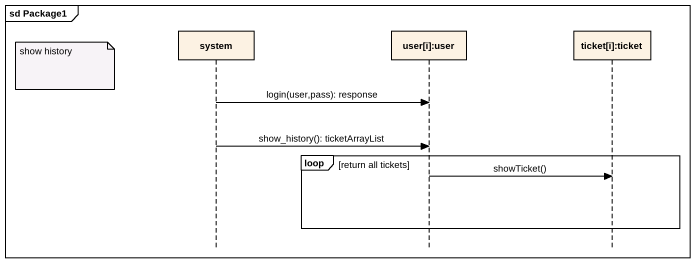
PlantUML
@startuml
mainframe sd Package1
hide footbox
participant system
participant "user[i]:user" as user_i_user
participant "ticket[i]:ticket" as ticket_i_ticket

note left of system : show history
system -> user_i_user : login(user,pass): response
system -> user_i_user : show_history(): ticketArrayList
loop return all tickets
  user_i_user -> ticket_i_ticket : showTicket()
end
@enduml
